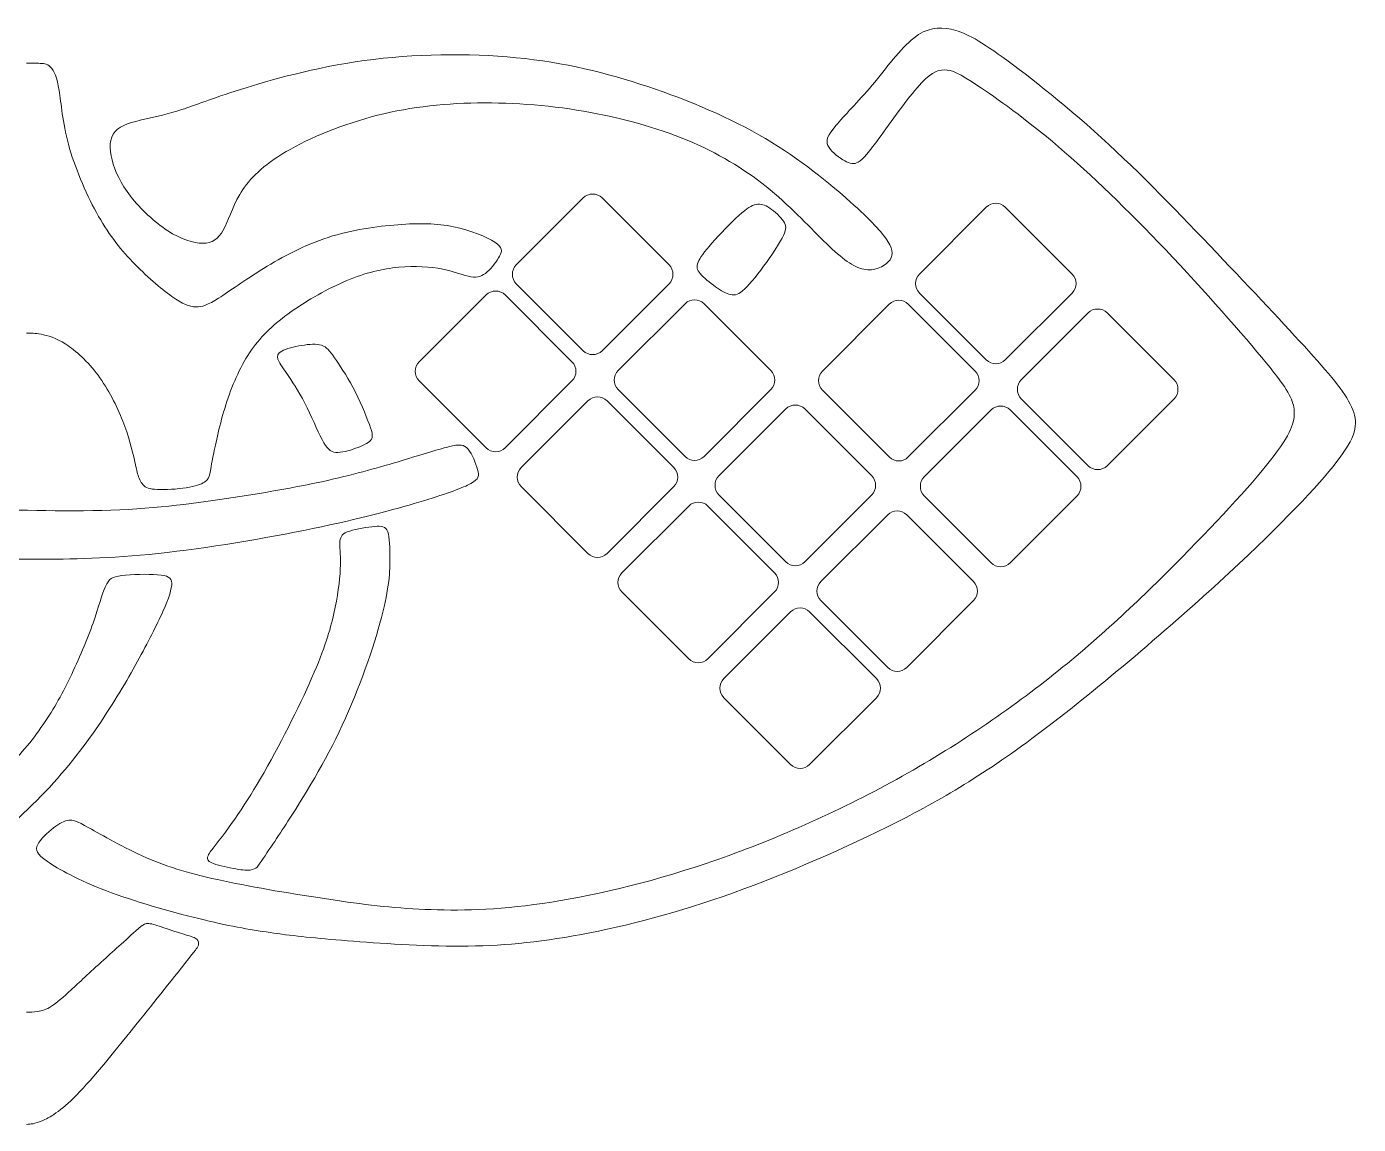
# Model space of a CAD drawing. Header units: millimetres. Extents: x -102 to 97, y -18 to 138.
# Drawn here: x 49.04 to 96.74, y 85.38 to 124.7 of the extents above; entities that cross this region are included whole.
import ezdxf

# ---------------------------------------------------------------- set-up
doc = ezdxf.new("R2010")
doc.units = ezdxf.units.MM
doc.header["$MEASUREMENT"] = 0
doc.layers.add('Layer 1', color=7, linetype='Continuous')

msp = doc.modelspace()

# ---------------------------------------------------------------- linework, layer by layer
at = {"layer": 'Layer 1', "lineweight": 20}
for points, knots in [([(57.7562, 92.2513), (57.0123, 92.359), (56.2309, 92.4978), (55.2012, 92.7498), (55.2012, 92.7498), (54.1715, 93.0019), (52.8934, 93.3678), (51.8927, 93.7487), (51.8927, 93.7487), (50.8918, 94.1298), (50.168, 94.5263), (49.7794, 94.7957), (49.7794, 94.7957), (49.3906, 95.0653), (49.3364, 95.2077), (49.4346, 95.4001), (49.4346, 95.4001), (49.5328, 95.5927), (49.7832, 95.8352), (49.9986, 96.0007), (49.9986, 96.0007), (50.2142, 96.1662), (50.3953, 96.2549), (50.5453, 96.2779), (50.5453, 96.2779), (50.6954, 96.3011), (50.8148, 96.2585), (51.2708, 96.0045), (51.2708, 96.0045), (51.727, 95.7505), (52.5201, 95.2847), (53.3285, 94.9326), (53.3285, 94.9326), (54.1368, 94.5803), (54.9606, 94.3416), (56.0846, 94.103), (56.0846, 94.103), (57.2086, 93.8643), (58.633, 93.6256), (59.8599, 93.4429), (59.8599, 93.4429), (61.0869, 93.2601), (62.1168, 93.1331), (63.3052, 93.0813), (63.3052, 93.0813), (64.4937, 93.0293), (65.841, 93.0525), (67.5231, 93.2948), (67.5231, 93.2948), (69.2052, 93.5373), (71.2225, 93.9994), (73.3857, 94.7306), (73.3857, 94.7306), (75.549, 95.4619), (77.8587, 96.463), (79.9989, 97.6292), (79.9989, 97.6292), (82.1391, 98.7956), (84.11, 100.1275), (85.8382, 101.5054), (85.8382, 101.5054), (87.5666, 102.8836), (89.0526, 104.3078), (90.4268, 105.7012), (90.4268, 105.7012), (91.8009, 107.0947), (93.0635, 108.4575), (93.7332, 109.3428), (93.7332, 109.3428), (94.4031, 110.2281), (94.4801, 110.6363), (94.4378, 111.0019), (94.4378, 111.0019), (94.3954, 111.3676), (94.2337, 111.6909), (93.4369, 112.6648), (93.4369, 112.6648), (92.6401, 113.6386), (91.2082, 115.2633), (89.8417, 116.7029), (89.8417, 116.7029), (88.4753, 118.1425), (87.1739, 119.3974), (86, 120.3981), (86, 120.3981), (84.826, 121.399), (83.7788, 122.1458), (83.1168, 122.5846), (83.1168, 122.5846), (82.4548, 123.0233), (82.1776, 123.1544), (81.9082, 123.1544), (81.9082, 123.1544), (81.6388, 123.1544), (81.3769, 123.0233), (80.9382, 122.5153), (80.9382, 122.5153), (80.4993, 122.0072), (79.8834, 121.1217), (79.4907, 120.5907), (79.4907, 120.5907), (79.0981, 120.0594), (78.9287, 119.8824), (78.7709, 119.8207), (78.7709, 119.8207), (78.6131, 119.7591), (78.4668, 119.8132), (78.2706, 119.9363), (78.2706, 119.9363), (78.0742, 120.0594), (77.8278, 120.252), (77.7432, 120.4405), (77.7432, 120.4405), (77.6585, 120.6291), (77.7355, 120.8139), (78.0241, 121.1565), (78.0241, 121.1565), (78.3128, 121.499), (78.8133, 121.9995), (79.3214, 122.6038), (79.3214, 122.6038), (79.8294, 123.2082), (80.3453, 123.9165), (80.8148, 124.2897), (80.8148, 124.2897), (81.2844, 124.6631), (81.7081, 124.7019), (82.1545, 124.6057), (82.1545, 124.6057), (82.6009, 124.5093), (83.0707, 124.2784), (84.0175, 123.5971), (84.0175, 123.5971), (84.9644, 122.9157), (86.3888, 121.7839), (87.8052, 120.4791), (87.8052, 120.4791), (89.2218, 119.1741), (90.6309, 117.6959), (91.9048, 116.3525), (91.9048, 116.3525), (93.1789, 115.0091), (94.3186, 113.8003), (95.1269, 112.8996), (95.1269, 112.8996), (95.9352, 111.9989), (96.4125, 111.406), (96.578, 110.8788), (96.578, 110.8788), (96.7435, 110.3514), (96.5972, 109.8894), (95.839, 108.9502), (95.839, 108.9502), (95.0806, 108.0109), (93.7101, 106.5944), (91.7587, 104.8084), (91.7587, 104.8084), (89.807, 103.0222), (87.2742, 100.8665), (85.238, 99.3422), (85.238, 99.3422), (83.2017, 97.8179), (81.6617, 96.9247), (79.8488, 96.0279), (79.8488, 96.0279), (78.0358, 95.1311), (75.9493, 94.2302), (73.9863, 93.549), (73.9863, 93.549), (72.0231, 92.8676), (70.1828, 92.4057), (68.6125, 92.1286), (68.6125, 92.1286), (67.0419, 91.8514), (65.7408, 91.759), (64.3359, 91.7667), (64.3359, 91.7667), (62.9309, 91.7744), (61.4218, 91.8823), (60.3142, 91.9744), (60.3142, 91.9744), (59.2065, 92.0668), (58.5001, 92.1438), (57.7562, 92.2513)], [0, 0, 0, 0, 0.0212766, 0.0212766, 0.0212766, 0.0212766, 0.0425532, 0.0425532, 0.0425532, 0.0425532, 0.0638298, 0.0638298, 0.0638298, 0.0638298, 0.0851064, 0.0851064, 0.0851064, 0.0851064, 0.106383, 0.106383, 0.106383, 0.106383, 0.1276596, 0.1276596, 0.1276596, 0.1276596, 0.1489362, 0.1489362, 0.1489362, 0.1489362, 0.1702128, 0.1702128, 0.1702128, 0.1702128, 0.1914894, 0.1914894, 0.1914894, 0.1914894, 0.212766, 0.212766, 0.212766, 0.212766, 0.2340426, 0.2340426, 0.2340426, 0.2340426, 0.2553191, 0.2553191, 0.2553191, 0.2553191, 0.2765957, 0.2765957, 0.2765957, 0.2765957, 0.2978723, 0.2978723, 0.2978723, 0.2978723, 0.3191489, 0.3191489, 0.3191489, 0.3191489, 0.3404255, 0.3404255, 0.3404255, 0.3404255, 0.3617021, 0.3617021, 0.3617021, 0.3617021, 0.3829787, 0.3829787, 0.3829787, 0.3829787, 0.4042553, 0.4042553, 0.4042553, 0.4042553, 0.4255319, 0.4255319, 0.4255319, 0.4255319, 0.4468085, 0.4468085, 0.4468085, 0.4468085, 0.4680851, 0.4680851, 0.4680851, 0.4680851, 0.4893617, 0.4893617, 0.4893617, 0.4893617, 0.5106383, 0.5106383, 0.5106383, 0.5106383, 0.5319149, 0.5319149, 0.5319149, 0.5319149, 0.5531915, 0.5531915, 0.5531915, 0.5531915, 0.5744681, 0.5744681, 0.5744681, 0.5744681, 0.5957447, 0.5957447, 0.5957447, 0.5957447, 0.6170213, 0.6170213, 0.6170213, 0.6170213, 0.6382979, 0.6382979, 0.6382979, 0.6382979, 0.6595745, 0.6595745, 0.6595745, 0.6595745, 0.6808511, 0.6808511, 0.6808511, 0.6808511, 0.7021277, 0.7021277, 0.7021277, 0.7021277, 0.7234043, 0.7234043, 0.7234043, 0.7234043, 0.7446809, 0.7446809, 0.7446809, 0.7446809, 0.7659574, 0.7659574, 0.7659574, 0.7659574, 0.787234, 0.787234, 0.787234, 0.787234, 0.8085106, 0.8085106, 0.8085106, 0.8085106, 0.8297872, 0.8297872, 0.8297872, 0.8297872, 0.8510638, 0.8510638, 0.8510638, 0.8510638, 0.8723404, 0.8723404, 0.8723404, 0.8723404, 0.893617, 0.893617, 0.893617, 0.893617, 0.9148936, 0.9148936, 0.9148936, 0.9148936, 0.9361702, 0.9361702, 0.9361702, 0.9361702, 0.9574468, 0.9574468, 0.9574468, 0.9574468, 1, 1, 1, 1]), ([(56.6981, 122.4505), (57.7681, 122.7892), (59.3619, 123.2436), (61.1325, 123.4859), (61.1325, 123.4859), (62.9031, 123.7284), (64.8511, 123.7595), (66.5754, 123.5902), (66.5754, 123.5902), (68.3, 123.4208), (69.8012, 123.051), (71.2869, 122.5545), (71.2869, 122.5545), (72.7728, 122.058), (74.2435, 121.4344), (75.502, 120.6916), (75.502, 120.6916), (76.7608, 119.9485), (77.8077, 119.0863), (78.5391, 118.4319), (78.5391, 118.4319), (79.2704, 117.7776), (79.6863, 117.3308), (79.8902, 117.0039), (79.8902, 117.0039), (80.0943, 116.6767), (80.0866, 116.4686), (79.9134, 116.2839), (79.9134, 116.2839), (79.7402, 116.0992), (79.4013, 115.9375), (79.0281, 116.0106), (79.0281, 116.0106), (78.6547, 116.0838), (78.2467, 116.3918), (77.7002, 116.919), (77.7002, 116.919), (77.1536, 117.4464), (76.4682, 118.1933), (75.6754, 118.8515), (75.6754, 118.8515), (74.8824, 119.5096), (73.9814, 120.0795), (72.8999, 120.5489), (72.8999, 120.5489), (71.8182, 121.0186), (70.5556, 121.3883), (69.2315, 121.6306), (69.2315, 121.6306), (67.9073, 121.8731), (66.5215, 121.9887), (65.1936, 121.9695), (65.1936, 121.9695), (63.8656, 121.9501), (62.5953, 121.7961), (61.3751, 121.4651), (61.3751, 121.4651), (60.1548, 121.1341), (58.9846, 120.6259), (58.1839, 120.1332), (58.1839, 120.1332), (57.3833, 119.6406), (56.9521, 119.1633), (56.6712, 118.686), (56.6712, 118.686), (56.3903, 118.2086), (56.2592, 117.7313), (56.0821, 117.4157), (56.0821, 117.4157), (55.9051, 117.1), (55.6818, 116.9461), (55.347, 116.9422), (55.347, 116.9422), (55.0121, 116.9384), (54.5654, 117.0847), (54.0921, 117.3925), (54.0921, 117.3925), (53.6186, 117.7004), (53.1181, 118.1702), (52.764, 118.6243), (52.764, 118.6243), (52.41, 119.0784), (52.2019, 119.5175), (52.098, 119.9253), (52.098, 119.9253), (51.9941, 120.3333), (51.9941, 120.7108), (52.2057, 120.9492), (52.2057, 120.9492), (52.4175, 121.1879), (52.8412, 121.2881), (53.2646, 121.3843), (53.2646, 121.3843), (53.6879, 121.4805), (54.1115, 121.573), (54.5963, 121.7307), (54.5963, 121.7307), (55.0813, 121.8885), (55.6281, 122.112), (56.6981, 122.4505)], [0, 0, 0, 0, 0.0384615, 0.0384615, 0.0384615, 0.0384615, 0.0769231, 0.0769231, 0.0769231, 0.0769231, 0.1153846, 0.1153846, 0.1153846, 0.1153846, 0.1538462, 0.1538462, 0.1538462, 0.1538462, 0.1923077, 0.1923077, 0.1923077, 0.1923077, 0.2307692, 0.2307692, 0.2307692, 0.2307692, 0.2692308, 0.2692308, 0.2692308, 0.2692308, 0.3076923, 0.3076923, 0.3076923, 0.3076923, 0.3461538, 0.3461538, 0.3461538, 0.3461538, 0.3846154, 0.3846154, 0.3846154, 0.3846154, 0.4230769, 0.4230769, 0.4230769, 0.4230769, 0.4615385, 0.4615385, 0.4615385, 0.4615385, 0.5, 0.5, 0.5, 0.5, 0.5384615, 0.5384615, 0.5384615, 0.5384615, 0.5769231, 0.5769231, 0.5769231, 0.5769231, 0.6153846, 0.6153846, 0.6153846, 0.6153846, 0.6538462, 0.6538462, 0.6538462, 0.6538462, 0.6923077, 0.6923077, 0.6923077, 0.6923077, 0.7307692, 0.7307692, 0.7307692, 0.7307692, 0.7692308, 0.7692308, 0.7692308, 0.7692308, 0.8076923, 0.8076923, 0.8076923, 0.8076923, 0.8461538, 0.8461538, 0.8461538, 0.8461538, 0.8846154, 0.8846154, 0.8846154, 0.8846154, 0.9230769, 0.9230769, 0.9230769, 0.9230769, 1, 1, 1, 1]), ([(49.0379, 123.3896), (49.1828, 123.3896), (49.3279, 123.3896), (49.4733, 123.3876), (49.4733, 123.3876), (49.6189, 123.3857), (49.7654, 123.3819), (49.8923, 123.255), (49.8923, 123.255), (50.0192, 123.1279), (50.1273, 122.8777), (50.2022, 122.4178), (50.2022, 122.4178), (50.2773, 121.9578), (50.3197, 121.2878), (50.5351, 120.491), (50.5351, 120.491), (50.7507, 119.6942), (51.1395, 118.7703), (51.5399, 118.0409), (51.5399, 118.0409), (51.9402, 117.3115), (52.3522, 116.7762), (52.8295, 116.2778), (52.8295, 116.2778), (53.3068, 115.7793), (53.8496, 115.3174), (54.2403, 115.0403), (54.2403, 115.0403), (54.631, 114.7631), (54.8697, 114.6707), (55.0947, 114.663), (55.0947, 114.663), (55.3199, 114.6554), (55.5319, 114.7324), (55.9147, 114.9748), (55.9147, 114.9748), (56.2978, 115.2173), (56.8521, 115.6253), (57.5256, 116.041), (57.5256, 116.041), (58.1993, 116.4567), (58.9924, 116.8802), (59.8372, 117.1535), (59.8372, 117.1535), (60.6822, 117.4267), (61.5792, 117.5501), (62.3394, 117.6077), (62.3394, 117.6077), (63.0997, 117.6655), (63.7233, 117.6578), (64.3294, 117.5328), (64.3294, 117.5328), (64.9358, 117.4077), (65.525, 117.1652), (65.8097, 116.9805), (65.8097, 116.9805), (66.0946, 116.7957), (66.0753, 116.6685), (65.9791, 116.4857), (65.9791, 116.4857), (65.8829, 116.3029), (65.7095, 116.0642), (65.5382, 115.9141), (65.5382, 115.9141), (65.367, 115.764), (65.1976, 115.7023), (64.9513, 115.7427), (64.9513, 115.7427), (64.705, 115.7832), (64.3816, 115.9256), (63.9429, 116.0141), (63.9429, 116.0141), (63.504, 116.1027), (62.9495, 116.1374), (62.3683, 116.0836), (62.3683, 116.0836), (61.7872, 116.0297), (61.1787, 115.887), (60.5071, 115.6061), (60.5071, 115.6061), (59.8355, 115.3252), (59.1002, 114.9054), (58.5074, 114.4858), (58.5074, 114.4858), (57.9146, 114.0663), (57.4641, 113.6466), (57.0947, 113.1194), (57.0947, 113.1194), (56.7251, 112.592), (56.4362, 111.9568), (56.2131, 111.2795), (56.2131, 111.2795), (55.9898, 110.6019), (55.832, 109.8819), (55.7415, 109.4362), (55.7415, 109.4362), (55.6511, 108.9905), (55.6281, 108.8187), (55.5992, 108.6886), (55.5992, 108.6886), (55.5704, 108.5586), (55.5357, 108.4701), (55.4126, 108.3892), (55.4126, 108.3892), (55.2895, 108.3084), (55.0776, 108.2353), (54.7564, 108.1853), (54.7564, 108.1853), (54.435, 108.1352), (54.0036, 108.1082), (53.7207, 108.1216), (53.7207, 108.1216), (53.4379, 108.135), (53.303, 108.1892), (53.2069, 108.2911), (53.2069, 108.2911), (53.1107, 108.3931), (53.0528, 108.5432), (53.0105, 108.6886), (53.0105, 108.6886), (52.9683, 108.8341), (52.9411, 108.975), (52.9142, 109.1157)], [0, 0, 0, 0, 0.03125, 0.03125, 0.03125, 0.03125, 0.0625, 0.0625, 0.0625, 0.0625, 0.09375, 0.09375, 0.09375, 0.09375, 0.125, 0.125, 0.125, 0.125, 0.15625, 0.15625, 0.15625, 0.15625, 0.1875, 0.1875, 0.1875, 0.1875, 0.21875, 0.21875, 0.21875, 0.21875, 0.25, 0.25, 0.25, 0.25, 0.28125, 0.28125, 0.28125, 0.28125, 0.3125, 0.3125, 0.3125, 0.3125, 0.34375, 0.34375, 0.34375, 0.34375, 0.375, 0.375, 0.375, 0.375, 0.40625, 0.40625, 0.40625, 0.40625, 0.4375, 0.4375, 0.4375, 0.4375, 0.46875, 0.46875, 0.46875, 0.46875, 0.5, 0.5, 0.5, 0.5, 0.53125, 0.53125, 0.53125, 0.53125, 0.5625, 0.5625, 0.5625, 0.5625, 0.59375, 0.59375, 0.59375, 0.59375, 0.625, 0.625, 0.625, 0.625, 0.65625, 0.65625, 0.65625, 0.65625, 0.6875, 0.6875, 0.6875, 0.6875, 0.71875, 0.71875, 0.71875, 0.71875, 0.75, 0.75, 0.75, 0.75, 0.78125, 0.78125, 0.78125, 0.78125, 0.8125, 0.8125, 0.8125, 0.8125, 0.84375, 0.84375, 0.84375, 0.84375, 0.875, 0.875, 0.875, 0.875, 0.90625, 0.90625, 0.90625, 0.90625, 0.9375, 0.9375, 0.9375, 0.9375, 1, 1, 1, 1]), ([(72.0499, 116.1705), (72.0499, 116.1705), (69.6548, 118.5655), (69.6548, 118.5655), (69.6548, 118.5655), (69.4673, 118.753), (69.1606, 118.753), (68.9731, 118.5655), (68.9731, 118.5655), (68.9731, 118.5655), (66.578, 116.1705), (66.578, 116.1705), (66.578, 116.1705), (66.3905, 115.983), (66.3905, 115.6762), (66.578, 115.4887), (66.578, 115.4887), (66.578, 115.4887), (68.9731, 113.0937), (68.9731, 113.0937), (68.9731, 113.0937), (69.1606, 112.9062), (69.4673, 112.9062), (69.6548, 113.0937), (69.6548, 113.0937), (69.6548, 113.0937), (72.0499, 115.4887), (72.0499, 115.4887), (72.0499, 115.4887), (72.2374, 115.6762), (72.2374, 115.983), (72.0499, 116.1705)], [0, 0, 0, 0, 0.1111111, 0.1111111, 0.1111111, 0.1111111, 0.2222222, 0.2222222, 0.2222222, 0.2222222, 0.3333333, 0.3333333, 0.3333333, 0.3333333, 0.4444444, 0.4444444, 0.4444444, 0.4444444, 0.5555556, 0.5555556, 0.5555556, 0.5555556, 0.6666667, 0.6666667, 0.6666667, 0.6666667, 0.7777778, 0.7777778, 0.7777778, 0.7777778, 1, 1, 1, 1]), ([(73.5846, 116.9459), (73.8617, 117.2615), (74.266, 117.6812), (74.5527, 117.941), (74.5527, 117.941), (74.8395, 118.2008), (75.0088, 118.301), (75.1686, 118.3317), (75.1686, 118.3317), (75.3283, 118.3626), (75.4785, 118.3239), (75.6574, 118.2046), (75.6574, 118.2046), (75.8364, 118.0854), (76.0445, 117.8851), (76.1503, 117.7294), (76.1503, 117.7294), (76.2561, 117.5735), (76.2599, 117.4616), (76.1464, 117.225), (76.1464, 117.225), (76.0328, 116.9883), (75.8018, 116.6264), (75.5382, 116.257), (75.5382, 116.257), (75.2746, 115.8874), (74.9779, 115.5101), (74.7625, 115.3062), (74.7625, 115.3062), (74.5471, 115.1021), (74.4121, 115.0712), (74.2545, 115.1058), (74.2545, 115.1058), (74.0966, 115.1405), (73.9156, 115.2407), (73.7136, 115.383), (73.7136, 115.383), (73.5114, 115.5255), (73.2882, 115.7104), (73.167, 115.8546), (73.167, 115.8546), (73.0457, 115.999), (73.0265, 116.103), (73.0917, 116.2607), (73.0917, 116.2607), (73.1572, 116.4185), (73.3075, 116.6304), (73.5846, 116.9459)], [0, 0, 0, 0, 0.0769231, 0.0769231, 0.0769231, 0.0769231, 0.1538462, 0.1538462, 0.1538462, 0.1538462, 0.2307692, 0.2307692, 0.2307692, 0.2307692, 0.3076923, 0.3076923, 0.3076923, 0.3076923, 0.3846154, 0.3846154, 0.3846154, 0.3846154, 0.4615385, 0.4615385, 0.4615385, 0.4615385, 0.5384615, 0.5384615, 0.5384615, 0.5384615, 0.6153846, 0.6153846, 0.6153846, 0.6153846, 0.6923077, 0.6923077, 0.6923077, 0.6923077, 0.7692308, 0.7692308, 0.7692308, 0.7692308, 0.8461538, 0.8461538, 0.8461538, 0.8461538, 1, 1, 1, 1]), ([(86.4919, 115.8395), (86.4919, 115.8395), (84.0969, 118.2345), (84.0969, 118.2345), (84.0969, 118.2345), (83.9094, 118.422), (83.6026, 118.422), (83.4151, 118.2345), (83.4151, 118.2345), (83.4151, 118.2345), (81.02, 115.8395), (81.02, 115.8395), (81.02, 115.8395), (80.8325, 115.652), (80.8325, 115.3452), (81.02, 115.1577), (81.02, 115.1577), (81.02, 115.1577), (83.4151, 112.7627), (83.4151, 112.7627), (83.4151, 112.7627), (83.6026, 112.5752), (83.9094, 112.5752), (84.0969, 112.7627), (84.0969, 112.7627), (84.0969, 112.7627), (86.4919, 115.1577), (86.4919, 115.1577), (86.4919, 115.1577), (86.6794, 115.3452), (86.6794, 115.652), (86.4919, 115.8395)], [0, 0, 0, 0, 0.1111111, 0.1111111, 0.1111111, 0.1111111, 0.2222222, 0.2222222, 0.2222222, 0.2222222, 0.3333333, 0.3333333, 0.3333333, 0.3333333, 0.4444444, 0.4444444, 0.4444444, 0.4444444, 0.5555556, 0.5555556, 0.5555556, 0.5555556, 0.6666667, 0.6666667, 0.6666667, 0.6666667, 0.7777778, 0.7777778, 0.7777778, 0.7777778, 1, 1, 1, 1]), ([(68.5736, 112.6944), (68.5736, 112.6944), (66.1786, 115.0894), (66.1786, 115.0894), (66.1786, 115.0894), (65.9911, 115.2769), (65.6843, 115.2769), (65.4968, 115.0894), (65.4968, 115.0894), (65.4968, 115.0894), (63.1017, 112.6944), (63.1017, 112.6944), (63.1017, 112.6944), (62.9142, 112.5069), (62.9142, 112.2001), (63.1017, 112.0126), (63.1017, 112.0126), (63.1017, 112.0126), (65.4968, 109.6175), (65.4968, 109.6175), (65.4968, 109.6175), (65.6843, 109.43), (65.9911, 109.43), (66.1786, 109.6175), (66.1786, 109.6175), (66.1786, 109.6175), (68.5736, 112.0126), (68.5736, 112.0126), (68.5736, 112.0126), (68.7611, 112.2001), (68.7611, 112.5069), (68.5736, 112.6944)], [0, 0, 0, 0, 0.1111111, 0.1111111, 0.1111111, 0.1111111, 0.2222222, 0.2222222, 0.2222222, 0.2222222, 0.3333333, 0.3333333, 0.3333333, 0.3333333, 0.4444444, 0.4444444, 0.4444444, 0.4444444, 0.5555556, 0.5555556, 0.5555556, 0.5555556, 0.6666667, 0.6666667, 0.6666667, 0.6666667, 0.7777778, 0.7777778, 0.7777778, 0.7777778, 1, 1, 1, 1]), ([(75.6992, 112.3826), (75.6992, 112.3826), (73.3042, 114.7776), (73.3042, 114.7776), (73.3042, 114.7776), (73.1166, 114.9651), (72.8099, 114.9651), (72.6224, 114.7776), (72.6224, 114.7776), (72.6224, 114.7776), (70.2273, 112.3826), (70.2273, 112.3826), (70.2273, 112.3826), (70.0398, 112.1951), (70.0398, 111.8883), (70.2273, 111.7008), (70.2273, 111.7008), (70.2273, 111.7008), (72.6224, 109.3057), (72.6224, 109.3057), (72.6224, 109.3057), (72.8099, 109.1182), (73.1166, 109.1182), (73.3042, 109.3057), (73.3042, 109.3057), (73.3042, 109.3057), (75.6992, 111.7008), (75.6992, 111.7008), (75.6992, 111.7008), (75.8867, 111.8883), (75.8867, 112.1951), (75.6992, 112.3826)], [0, 0, 0, 0, 0.1111111, 0.1111111, 0.1111111, 0.1111111, 0.2222222, 0.2222222, 0.2222222, 0.2222222, 0.3333333, 0.3333333, 0.3333333, 0.3333333, 0.4444444, 0.4444444, 0.4444444, 0.4444444, 0.5555556, 0.5555556, 0.5555556, 0.5555556, 0.6666667, 0.6666667, 0.6666667, 0.6666667, 0.7777778, 0.7777778, 0.7777778, 0.7777778, 1, 1, 1, 1]), ([(75.6992, 112.3826), (75.6992, 112.3826), (73.3042, 114.7776), (73.3042, 114.7776), (73.3042, 114.7776), (73.1166, 114.9651), (72.8099, 114.9651), (72.6224, 114.7776), (72.6224, 114.7776), (72.6224, 114.7776), (70.2273, 112.3826), (70.2273, 112.3826), (70.2273, 112.3826), (70.0398, 112.1951), (70.0398, 111.8883), (70.2273, 111.7008), (70.2273, 111.7008), (70.2273, 111.7008), (72.6224, 109.3057), (72.6224, 109.3057), (72.6224, 109.3057), (72.8099, 109.1182), (73.1166, 109.1182), (73.3042, 109.3057), (73.3042, 109.3057), (73.3042, 109.3057), (75.6992, 111.7008), (75.6992, 111.7008), (75.6992, 111.7008), (75.8867, 111.8883), (75.8867, 112.1951), (75.6992, 112.3826)], [0, 0, 0, 0, 0.1111111, 0.1111111, 0.1111111, 0.1111111, 0.2222222, 0.2222222, 0.2222222, 0.2222222, 0.3333333, 0.3333333, 0.3333333, 0.3333333, 0.4444444, 0.4444444, 0.4444444, 0.4444444, 0.5555556, 0.5555556, 0.5555556, 0.5555556, 0.6666667, 0.6666667, 0.6666667, 0.6666667, 0.7777778, 0.7777778, 0.7777778, 0.7777778, 1, 1, 1, 1]), ([(83.0156, 112.3634), (83.0156, 112.3634), (80.6206, 114.7584), (80.6206, 114.7584), (80.6206, 114.7584), (80.4331, 114.9459), (80.1263, 114.9459), (79.9388, 114.7584), (79.9388, 114.7584), (79.9388, 114.7584), (77.5437, 112.3634), (77.5437, 112.3634), (77.5437, 112.3634), (77.3562, 112.1759), (77.3562, 111.8691), (77.5437, 111.6816), (77.5437, 111.6816), (77.5437, 111.6816), (79.9388, 109.2865), (79.9388, 109.2865), (79.9388, 109.2865), (80.1263, 109.099), (80.4331, 109.099), (80.6206, 109.2865), (80.6206, 109.2865), (80.6206, 109.2865), (83.0156, 111.6816), (83.0156, 111.6816), (83.0156, 111.6816), (83.2031, 111.8691), (83.2031, 112.1759), (83.0156, 112.3634)], [0, 0, 0, 0, 0.1111111, 0.1111111, 0.1111111, 0.1111111, 0.2222222, 0.2222222, 0.2222222, 0.2222222, 0.3333333, 0.3333333, 0.3333333, 0.3333333, 0.4444444, 0.4444444, 0.4444444, 0.4444444, 0.5555556, 0.5555556, 0.5555556, 0.5555556, 0.6666667, 0.6666667, 0.6666667, 0.6666667, 0.7777778, 0.7777778, 0.7777778, 0.7777778, 1, 1, 1, 1]), ([(90.1412, 112.0516), (90.1412, 112.0516), (87.7462, 114.4466), (87.7462, 114.4466), (87.7462, 114.4466), (87.5587, 114.6341), (87.2519, 114.6341), (87.0644, 114.4466), (87.0644, 114.4466), (87.0644, 114.4466), (84.6693, 112.0516), (84.6693, 112.0516), (84.6693, 112.0516), (84.4818, 111.8641), (84.4818, 111.5573), (84.6693, 111.3698), (84.6693, 111.3698), (84.6693, 111.3698), (87.0644, 108.9747), (87.0644, 108.9747), (87.0644, 108.9747), (87.2519, 108.7872), (87.5587, 108.7872), (87.7462, 108.9747), (87.7462, 108.9747), (87.7462, 108.9747), (90.1412, 111.3698), (90.1412, 111.3698), (90.1412, 111.3698), (90.3287, 111.5573), (90.3287, 111.8641), (90.1412, 112.0516)], [0, 0, 0, 0, 0.1111111, 0.1111111, 0.1111111, 0.1111111, 0.2222222, 0.2222222, 0.2222222, 0.2222222, 0.3333333, 0.3333333, 0.3333333, 0.3333333, 0.4444444, 0.4444444, 0.4444444, 0.4444444, 0.5555556, 0.5555556, 0.5555556, 0.5555556, 0.6666667, 0.6666667, 0.6666667, 0.6666667, 0.7777778, 0.7777778, 0.7777778, 0.7777778, 1, 1, 1, 1]), ([(49.0379, 113.7234), (49.1866, 113.7234), (49.3356, 113.7234), (49.5582, 113.6831), (49.5582, 113.6831), (49.7808, 113.6426), (50.0772, 113.5618), (50.4389, 113.3289), (50.4389, 113.3289), (50.8008, 113.096), (51.2282, 112.711), (51.5957, 112.2145), (51.5957, 112.2145), (51.9634, 111.718), (52.2714, 111.1096), (52.481, 110.5747), (52.481, 110.5747), (52.6909, 110.0396), (52.8026, 109.5776), (52.9142, 109.1157)], [0, 0, 0, 0, 0.1666667, 0.1666667, 0.1666667, 0.1666667, 0.3333333, 0.3333333, 0.3333333, 0.3333333, 0.5, 0.5, 0.5, 0.5, 0.6666667, 0.6666667, 0.6666667, 0.6666667, 1, 1, 1, 1]), ([(60.0637, 112.8409), (60.2388, 112.5927), (60.4851, 112.2346), (60.7238, 111.7824), (60.7238, 111.7824), (60.9624, 111.3301), (61.1934, 110.7835), (61.3165, 110.4486), (61.3165, 110.4486), (61.4397, 110.1138), (61.4553, 109.9903), (61.361, 109.8826), (61.361, 109.8826), (61.2667, 109.7749), (61.0625, 109.6824), (60.824, 109.5977), (60.824, 109.5977), (60.5853, 109.513), (60.3119, 109.436), (60.1138, 109.4533), (60.1138, 109.4533), (59.9156, 109.4706), (59.7922, 109.5825), (59.6209, 109.9076), (59.6209, 109.9076), (59.4497, 110.2328), (59.2302, 110.7719), (59.0012, 111.2184), (59.0012, 111.2184), (58.7721, 111.6648), (58.5335, 112.0192), (58.3603, 112.2713), (58.3603, 112.2713), (58.1871, 112.5234), (58.0792, 112.6735), (58.0369, 112.7927), (58.0369, 112.7927), (57.9945, 112.9122), (58.0177, 113.0007), (58.1735, 113.0815), (58.1735, 113.0815), (58.3294, 113.1623), (58.6183, 113.2355), (58.8915, 113.2816), (58.8915, 113.2816), (59.1648, 113.3278), (59.4228, 113.3472), (59.6037, 113.2875), (59.6037, 113.2875), (59.7845, 113.2278), (59.8886, 113.0892), (60.0637, 112.8409)], [0, 0, 0, 0, 0.0714286, 0.0714286, 0.0714286, 0.0714286, 0.1428571, 0.1428571, 0.1428571, 0.1428571, 0.2142857, 0.2142857, 0.2142857, 0.2142857, 0.2857143, 0.2857143, 0.2857143, 0.2857143, 0.3571429, 0.3571429, 0.3571429, 0.3571429, 0.4285714, 0.4285714, 0.4285714, 0.4285714, 0.5, 0.5, 0.5, 0.5, 0.5714286, 0.5714286, 0.5714286, 0.5714286, 0.6428571, 0.6428571, 0.6428571, 0.6428571, 0.7142857, 0.7142857, 0.7142857, 0.7142857, 0.7857143, 0.7857143, 0.7857143, 0.7857143, 0.8571429, 0.8571429, 0.8571429, 0.8571429, 1, 1, 1, 1]), ([(72.2229, 108.9065), (72.2229, 108.9065), (69.8279, 111.3015), (69.8279, 111.3015), (69.8279, 111.3015), (69.6404, 111.489), (69.3336, 111.489), (69.1461, 111.3015), (69.1461, 111.3015), (69.1461, 111.3015), (66.751, 108.9065), (66.751, 108.9065), (66.751, 108.9065), (66.5635, 108.719), (66.5635, 108.4122), (66.751, 108.2247), (66.751, 108.2247), (66.751, 108.2247), (69.1461, 105.8296), (69.1461, 105.8296), (69.1461, 105.8296), (69.3336, 105.6421), (69.6404, 105.6421), (69.8279, 105.8296), (69.8279, 105.8296), (69.8279, 105.8296), (72.2229, 108.2247), (72.2229, 108.2247), (72.2229, 108.2247), (72.4104, 108.4122), (72.4104, 108.719), (72.2229, 108.9065)], [0, 0, 0, 0, 0.1111111, 0.1111111, 0.1111111, 0.1111111, 0.2222222, 0.2222222, 0.2222222, 0.2222222, 0.3333333, 0.3333333, 0.3333333, 0.3333333, 0.4444444, 0.4444444, 0.4444444, 0.4444444, 0.5555556, 0.5555556, 0.5555556, 0.5555556, 0.6666667, 0.6666667, 0.6666667, 0.6666667, 0.7777778, 0.7777778, 0.7777778, 0.7777778, 1, 1, 1, 1]), ([(72.2229, 108.9065), (72.2229, 108.9065), (69.8279, 111.3015), (69.8279, 111.3015), (69.8279, 111.3015), (69.6404, 111.489), (69.3336, 111.489), (69.1461, 111.3015), (69.1461, 111.3015), (69.1461, 111.3015), (66.751, 108.9065), (66.751, 108.9065), (66.751, 108.9065), (66.5635, 108.719), (66.5635, 108.4122), (66.751, 108.2247), (66.751, 108.2247), (66.751, 108.2247), (69.1461, 105.8296), (69.1461, 105.8296), (69.1461, 105.8296), (69.3336, 105.6421), (69.6404, 105.6421), (69.8279, 105.8296), (69.8279, 105.8296), (69.8279, 105.8296), (72.2229, 108.2247), (72.2229, 108.2247), (72.2229, 108.2247), (72.4104, 108.4122), (72.4104, 108.719), (72.2229, 108.9065)], [0, 0, 0, 0, 0.1111111, 0.1111111, 0.1111111, 0.1111111, 0.2222222, 0.2222222, 0.2222222, 0.2222222, 0.3333333, 0.3333333, 0.3333333, 0.3333333, 0.4444444, 0.4444444, 0.4444444, 0.4444444, 0.5555556, 0.5555556, 0.5555556, 0.5555556, 0.6666667, 0.6666667, 0.6666667, 0.6666667, 0.7777778, 0.7777778, 0.7777778, 0.7777778, 1, 1, 1, 1]), ([(79.3096, 108.6107), (79.3096, 108.6107), (76.9145, 111.0058), (76.9145, 111.0058), (76.9145, 111.0058), (76.727, 111.1933), (76.4202, 111.1933), (76.2327, 111.0058), (76.2327, 111.0058), (76.2327, 111.0058), (73.8377, 108.6107), (73.8377, 108.6107), (73.8377, 108.6107), (73.6502, 108.4232), (73.6502, 108.1164), (73.8377, 107.9289), (73.8377, 107.9289), (73.8377, 107.9289), (76.2327, 105.5339), (76.2327, 105.5339), (76.2327, 105.5339), (76.4202, 105.3464), (76.727, 105.3464), (76.9145, 105.5339), (76.9145, 105.5339), (76.9145, 105.5339), (79.3096, 107.9289), (79.3096, 107.9289), (79.3096, 107.9289), (79.4971, 108.1164), (79.4971, 108.4232), (79.3096, 108.6107)], [0, 0, 0, 0, 0.1111111, 0.1111111, 0.1111111, 0.1111111, 0.2222222, 0.2222222, 0.2222222, 0.2222222, 0.3333333, 0.3333333, 0.3333333, 0.3333333, 0.4444444, 0.4444444, 0.4444444, 0.4444444, 0.5555556, 0.5555556, 0.5555556, 0.5555556, 0.6666667, 0.6666667, 0.6666667, 0.6666667, 0.7777778, 0.7777778, 0.7777778, 0.7777778, 1, 1, 1, 1]), ([(86.6649, 108.5755), (86.6649, 108.5755), (84.2699, 110.9705), (84.2699, 110.9705), (84.2699, 110.9705), (84.0824, 111.158), (83.7756, 111.158), (83.5881, 110.9705), (83.5881, 110.9705), (83.5881, 110.9705), (81.193, 108.5755), (81.193, 108.5755), (81.193, 108.5755), (81.0055, 108.388), (81.0055, 108.0812), (81.193, 107.8937), (81.193, 107.8937), (81.193, 107.8937), (83.5881, 105.4986), (83.5881, 105.4986), (83.5881, 105.4986), (83.7756, 105.3111), (84.0824, 105.3111), (84.2699, 105.4986), (84.2699, 105.4986), (84.2699, 105.4986), (86.6649, 107.8937), (86.6649, 107.8937), (86.6649, 107.8937), (86.8524, 108.0812), (86.8524, 108.388), (86.6649, 108.5755)], [0, 0, 0, 0, 0.1111111, 0.1111111, 0.1111111, 0.1111111, 0.2222222, 0.2222222, 0.2222222, 0.2222222, 0.3333333, 0.3333333, 0.3333333, 0.3333333, 0.4444444, 0.4444444, 0.4444444, 0.4444444, 0.5555556, 0.5555556, 0.5555556, 0.5555556, 0.6666667, 0.6666667, 0.6666667, 0.6666667, 0.7777778, 0.7777778, 0.7777778, 0.7777778, 1, 1, 1, 1]), ([(59.6698, 108.4144), (58.6576, 108.193), (57.4949, 107.9926), (56.1977, 107.7983), (56.1977, 107.7983), (54.9006, 107.604), (53.4685, 107.4151), (51.7363, 107.3709), (51.7363, 107.3709), (50.004, 107.3266), (47.9716, 107.4268), (46.9284, 107.4076), (46.9284, 107.4076), (45.8853, 107.3884), (45.8312, 107.2496), (45.8043, 106.9725), (45.8043, 106.9725), (45.7774, 106.6954), (45.7774, 106.2796), (45.8851, 106.0411), (45.8851, 106.0411), (45.9928, 105.8024), (46.2086, 105.7406), (46.8128, 105.6946), (46.8128, 105.6946), (47.4171, 105.6485), (48.4105, 105.6176), (49.6306, 105.6214), (49.6306, 105.6214), (50.8508, 105.6252), (52.2982, 105.6638), (54.0765, 105.8677), (54.0765, 105.8677), (55.855, 106.0717), (57.9645, 106.4414), (59.6003, 106.7878), (59.6003, 106.7878), (61.2364, 107.1342), (62.3991, 107.4577), (63.2573, 107.7194), (63.2573, 107.7194), (64.1157, 107.9811), (64.67, 108.1813), (64.9548, 108.339), (64.9548, 108.339), (65.2397, 108.4968), (65.2552, 108.6125), (65.1936, 108.8356), (65.1936, 108.8356), (65.132, 109.0589), (64.9934, 109.3899), (64.8511, 109.5631), (64.8511, 109.5631), (64.7086, 109.7363), (64.5622, 109.7519), (64.1543, 109.6518), (64.1543, 109.6518), (63.7463, 109.5518), (63.0763, 109.336), (62.3104, 109.1071), (62.3104, 109.1071), (61.5445, 108.8781), (60.6821, 108.6356), (59.6698, 108.4144)], [0, 0, 0, 0, 0.0588235, 0.0588235, 0.0588235, 0.0588235, 0.1176471, 0.1176471, 0.1176471, 0.1176471, 0.1764706, 0.1764706, 0.1764706, 0.1764706, 0.2352941, 0.2352941, 0.2352941, 0.2352941, 0.2941176, 0.2941176, 0.2941176, 0.2941176, 0.3529412, 0.3529412, 0.3529412, 0.3529412, 0.4117647, 0.4117647, 0.4117647, 0.4117647, 0.4705882, 0.4705882, 0.4705882, 0.4705882, 0.5294118, 0.5294118, 0.5294118, 0.5294118, 0.5882353, 0.5882353, 0.5882353, 0.5882353, 0.6470588, 0.6470588, 0.6470588, 0.6470588, 0.7058824, 0.7058824, 0.7058824, 0.7058824, 0.7647059, 0.7647059, 0.7647059, 0.7647059, 0.8235294, 0.8235294, 0.8235294, 0.8235294, 0.8823529, 0.8823529, 0.8823529, 0.8823529, 1, 1, 1, 1]), ([(75.8333, 105.1346), (75.8333, 105.1346), (73.4382, 107.5296), (73.4382, 107.5296), (73.4382, 107.5296), (73.2507, 107.7171), (72.9439, 107.7171), (72.7564, 107.5296), (72.7564, 107.5296), (72.7564, 107.5296), (70.3614, 105.1346), (70.3614, 105.1346), (70.3614, 105.1346), (70.1739, 104.9471), (70.1739, 104.6403), (70.3614, 104.4528), (70.3614, 104.4528), (70.3614, 104.4528), (72.7564, 102.0578), (72.7564, 102.0578), (72.7564, 102.0578), (72.9439, 101.8703), (73.2507, 101.8703), (73.4382, 102.0578), (73.4382, 102.0578), (73.4382, 102.0578), (75.8333, 104.4528), (75.8333, 104.4528), (75.8333, 104.4528), (76.0208, 104.6403), (76.0208, 104.9471), (75.8333, 105.1346)], [0, 0, 0, 0, 0.1111111, 0.1111111, 0.1111111, 0.1111111, 0.2222222, 0.2222222, 0.2222222, 0.2222222, 0.3333333, 0.3333333, 0.3333333, 0.3333333, 0.4444444, 0.4444444, 0.4444444, 0.4444444, 0.5555556, 0.5555556, 0.5555556, 0.5555556, 0.6666667, 0.6666667, 0.6666667, 0.6666667, 0.7777778, 0.7777778, 0.7777778, 0.7777778, 1, 1, 1, 1]), ([(82.9589, 104.8228), (82.9589, 104.8228), (80.5638, 107.2178), (80.5638, 107.2178), (80.5638, 107.2178), (80.3763, 107.4053), (80.0695, 107.4053), (79.882, 107.2178), (79.882, 107.2178), (79.882, 107.2178), (77.487, 104.8228), (77.487, 104.8228), (77.487, 104.8228), (77.2995, 104.6353), (77.2995, 104.3285), (77.487, 104.141), (77.487, 104.141), (77.487, 104.141), (79.882, 101.746), (79.882, 101.746), (79.882, 101.746), (80.0695, 101.5585), (80.3763, 101.5585), (80.5638, 101.746), (80.5638, 101.746), (80.5638, 101.746), (82.9589, 104.141), (82.9589, 104.141), (82.9589, 104.141), (83.1464, 104.3285), (83.1464, 104.6353), (82.9589, 104.8228)], [0, 0, 0, 0, 0.1111111, 0.1111111, 0.1111111, 0.1111111, 0.2222222, 0.2222222, 0.2222222, 0.2222222, 0.3333333, 0.3333333, 0.3333333, 0.3333333, 0.4444444, 0.4444444, 0.4444444, 0.4444444, 0.5555556, 0.5555556, 0.5555556, 0.5555556, 0.6666667, 0.6666667, 0.6666667, 0.6666667, 0.7777778, 0.7777778, 0.7777778, 0.7777778, 1, 1, 1, 1]), ([(57.2931, 94.596), (57.6757, 95.1428), (58.0425, 95.6871), (58.3975, 96.2364), (58.3975, 96.2364), (59.1538, 97.4064), (59.8582, 98.6), (60.4567, 99.9279), (60.4567, 99.9279), (61.0551, 101.256), (61.548, 102.7188), (61.7982, 103.731), (61.7982, 103.731), (62.0483, 104.7434), (62.056, 105.3054), (62.0522, 105.748), (62.0522, 105.748), (62.0483, 106.1907), (62.0328, 106.5142), (61.9404, 106.672), (61.9404, 106.672), (61.8481, 106.8299), (61.6787, 106.822), (61.4017, 106.7874), (61.4017, 106.7874), (61.1244, 106.7529), (60.7395, 106.6911), (60.5241, 106.6027), (60.5241, 106.6027), (60.3084, 106.5142), (60.262, 106.3986), (60.2582, 106.1947), (60.2582, 106.1947), (60.2543, 105.9908), (60.2931, 105.698), (60.2739, 105.2708), (60.2739, 105.2708), (60.2545, 104.8436), (60.1775, 104.2815), (60.0429, 103.6772), (60.0429, 103.6772), (59.9081, 103.0728), (59.7156, 102.4262), (59.2576, 101.3831), (59.2576, 101.3831), (58.7995, 100.3399), (58.0757, 98.9001), (57.4175, 97.7723), (57.4175, 97.7723), (56.7766, 96.6742), (56.1977, 95.8715), (55.6101, 95.1408)], [0, 0, 0, 0, 0.0714286, 0.0714286, 0.0714286, 0.0714286, 0.1428571, 0.1428571, 0.1428571, 0.1428571, 0.2142857, 0.2142857, 0.2142857, 0.2142857, 0.2857143, 0.2857143, 0.2857143, 0.2857143, 0.3571429, 0.3571429, 0.3571429, 0.3571429, 0.4285714, 0.4285714, 0.4285714, 0.4285714, 0.5, 0.5, 0.5, 0.5, 0.5714286, 0.5714286, 0.5714286, 0.5714286, 0.6428571, 0.6428571, 0.6428571, 0.6428571, 0.7142857, 0.7142857, 0.7142857, 0.7142857, 0.7857143, 0.7857143, 0.7857143, 0.7857143, 0.8571429, 0.8571429, 0.8571429, 0.8571429, 1, 1, 1, 1]), ([(50.5934, 101.385), (50.2816, 100.7402), (49.9581, 100.1666), (49.5521, 99.5911), (49.5521, 99.5911), (49.146, 99.0157), (48.657, 98.438), (48.1028, 97.9223), (48.1028, 97.9223), (47.5485, 97.4066), (46.9286, 96.9521), (46.3109, 96.523), (46.3109, 96.523), (45.6931, 96.0939), (45.0771, 95.6896), (44.7289, 95.4317), (44.7289, 95.4317), (44.3804, 95.1738), (44.2996, 95.0621), (44.3687, 94.8563), (44.3687, 94.8563), (44.438, 94.6504), (44.6576, 94.35), (44.8519, 94.1923), (44.8519, 94.1923), (45.0462, 94.0345), (45.2158, 94.019), (45.5391, 94.1248), (45.5391, 94.1248), (45.8624, 94.2308), (46.3397, 94.4579), (47.0576, 94.9736), (47.0576, 94.9736), (47.7755, 95.4895), (48.7341, 96.2941), (49.5521, 97.1351), (49.5521, 97.1351), (50.37, 97.9762), (51.0477, 98.8539), (51.6095, 99.6737), (51.6095, 99.6737), (52.1715, 100.4937), (52.6182, 101.256), (53.0011, 101.9508), (53.0011, 101.9508), (53.3841, 102.6456), (53.7036, 103.2731), (53.9191, 103.7542), (53.9191, 103.7542), (54.1347, 104.2354), (54.2466, 104.5704), (54.2351, 104.7724), (54.2351, 104.7724), (54.2234, 104.9744), (54.0886, 105.0439), (53.7307, 105.0708), (53.7307, 105.0708), (53.3726, 105.0977), (52.7913, 105.0823), (52.443, 105.0381), (52.443, 105.0381), (52.0947, 104.9938), (51.9791, 104.9206), (51.8618, 104.6532), (51.8618, 104.6532), (51.7445, 104.3855), (51.6249, 103.9236), (51.4152, 103.3347), (51.4152, 103.3347), (51.2055, 102.7457), (50.9051, 102.0297), (50.5934, 101.385)], [0, 0, 0, 0, 0.0526316, 0.0526316, 0.0526316, 0.0526316, 0.1052632, 0.1052632, 0.1052632, 0.1052632, 0.1578947, 0.1578947, 0.1578947, 0.1578947, 0.2105263, 0.2105263, 0.2105263, 0.2105263, 0.2631579, 0.2631579, 0.2631579, 0.2631579, 0.3157895, 0.3157895, 0.3157895, 0.3157895, 0.3684211, 0.3684211, 0.3684211, 0.3684211, 0.4210526, 0.4210526, 0.4210526, 0.4210526, 0.4736842, 0.4736842, 0.4736842, 0.4736842, 0.5263158, 0.5263158, 0.5263158, 0.5263158, 0.5789474, 0.5789474, 0.5789474, 0.5789474, 0.6315789, 0.6315789, 0.6315789, 0.6315789, 0.6842105, 0.6842105, 0.6842105, 0.6842105, 0.7368421, 0.7368421, 0.7368421, 0.7368421, 0.7894737, 0.7894737, 0.7894737, 0.7894737, 0.8421053, 0.8421053, 0.8421053, 0.8421053, 0.8947368, 0.8947368, 0.8947368, 0.8947368, 1, 1, 1, 1]), ([(79.4826, 101.3467), (79.4826, 101.3467), (77.0875, 103.7417), (77.0875, 103.7417), (77.0875, 103.7417), (76.9, 103.9292), (76.5932, 103.9292), (76.4057, 103.7417), (76.4057, 103.7417), (76.4057, 103.7417), (74.0107, 101.3467), (74.0107, 101.3467), (74.0107, 101.3467), (73.8232, 101.1592), (73.8232, 100.8524), (74.0107, 100.6649), (74.0107, 100.6649), (74.0107, 100.6649), (76.4057, 98.2698), (76.4057, 98.2698), (76.4057, 98.2698), (76.5932, 98.0823), (76.9, 98.0823), (77.0875, 98.2698), (77.0875, 98.2698), (77.0875, 98.2698), (79.4826, 100.6649), (79.4826, 100.6649), (79.4826, 100.6649), (79.6701, 100.8524), (79.6701, 101.1592), (79.4826, 101.3467)], [0, 0, 0, 0, 0.1111111, 0.1111111, 0.1111111, 0.1111111, 0.2222222, 0.2222222, 0.2222222, 0.2222222, 0.3333333, 0.3333333, 0.3333333, 0.3333333, 0.4444444, 0.4444444, 0.4444444, 0.4444444, 0.5555556, 0.5555556, 0.5555556, 0.5555556, 0.6666667, 0.6666667, 0.6666667, 0.6666667, 0.7777778, 0.7777778, 0.7777778, 0.7777778, 1, 1, 1, 1]), ([(55.6101, 95.1408), (55.5739, 95.0759), (55.5374, 95.0108), (55.5195, 94.9476), (55.5195, 94.9476), (55.5013, 94.8844), (55.5013, 94.8226), (55.6668, 94.7505), (55.6668, 94.7505), (55.8323, 94.6784), (56.1635, 94.5956), (56.4318, 94.5457), (56.4318, 94.5457), (56.7003, 94.4956), (56.9065, 94.4781), (57.0396, 94.4919), (57.0396, 94.4919), (57.1726, 94.5059), (57.2328, 94.5509), (57.2931, 94.596)], [0, 0, 0, 0, 0.1666667, 0.1666667, 0.1666667, 0.1666667, 0.3333333, 0.3333333, 0.3333333, 0.3333333, 0.5, 0.5, 0.5, 0.5, 0.6666667, 0.6666667, 0.6666667, 0.6666667, 1, 1, 1, 1]), ([(53.1345, 92.4856), (53.2151, 92.5338), (53.2958, 92.5823), (53.4189, 92.5747), (53.4189, 92.5747), (53.542, 92.567), (53.7075, 92.5034), (53.948, 92.4226), (53.948, 92.4226), (54.1886, 92.3418), (54.5044, 92.2436), (54.7248, 92.1754), (54.7248, 92.1754), (54.9451, 92.1071), (55.0703, 92.0684), (55.1361, 92.0101), (55.1361, 92.0101), (55.2021, 91.9516), (55.2092, 91.8728), (55.1906, 91.8053), (55.1906, 91.8053), (55.1717, 91.7375), (55.1272, 91.6804), (55.0828, 91.6235)], [0, 0, 0, 0, 0.1428571, 0.1428571, 0.1428571, 0.1428571, 0.2857143, 0.2857143, 0.2857143, 0.2857143, 0.4285714, 0.4285714, 0.4285714, 0.4285714, 0.5714286, 0.5714286, 0.5714286, 0.5714286, 0.7142857, 0.7142857, 0.7142857, 0.7142857, 1, 1, 1, 1]), ([(53.1345, 92.4856), (52.6526, 92.0354), (52.1795, 91.6169), (51.7975, 91.2726), (51.7975, 91.2726), (51.2705, 90.7972), (50.9161, 90.4622), (50.6294, 90.1967), (50.6294, 90.1967), (50.3427, 89.931), (50.1231, 89.7345), (49.9307, 89.6134), (49.9307, 89.6134), (49.7383, 89.4922), (49.5727, 89.4458), (49.4284, 89.4233), (49.4284, 89.4233), (49.2841, 89.4006), (49.161, 89.4014), (49.0379, 89.4023)], [0, 0, 0, 0, 0.1666667, 0.1666667, 0.1666667, 0.1666667, 0.3333333, 0.3333333, 0.3333333, 0.3333333, 0.5, 0.5, 0.5, 0.5, 0.6666667, 0.6666667, 0.6666667, 0.6666667, 1, 1, 1, 1]), ([(49.0379, 85.3813), (49.1802, 85.389), (49.3228, 85.3967), (49.5884, 85.5082), (49.5884, 85.5082), (49.8539, 85.6198), (50.2427, 85.8356), (50.8335, 86.4379), (50.8335, 86.4379), (51.4245, 87.0402), (52.2174, 88.0297), (53.1162, 89.1499), (53.1162, 89.1499), (53.7431, 89.9315), (54.422, 90.7768), (55.0828, 91.6235)], [0, 0, 0, 0, 0.2, 0.2, 0.2, 0.2, 0.4, 0.4, 0.4, 0.4, 0.6, 0.6, 0.6, 0.6, 1, 1, 1, 1])]:
    msp.add_open_spline(points, degree=3, knots=knots, dxfattribs=at)

doc.saveas('drawing.dxf')
